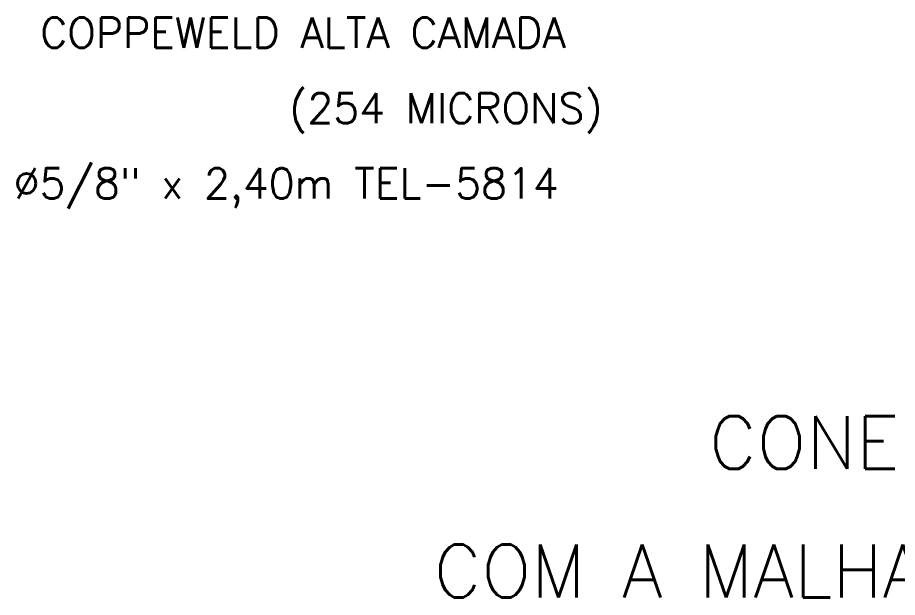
# Model space of a CAD drawing. Header units: millimetres. Extents: x -5251.1 to -5237, y -4718 to -4706.2.
# Drawn here: x -5249.57 to -5243.74, y -4717.96 to -4714.12 of the extents above; entities that cross this region are included whole.
import ezdxf
from ezdxf.enums import TextEntityAlignment as Align

# ---------------------------------------------------------------- set-up
doc = ezdxf.new("R2010")
doc.units = ezdxf.units.MM
doc.header["$LTSCALE"] = 10
doc.layers.add('Termotécnica', color=7, linetype='Continuous')
doc.styles.add('r140', font='romans.shx')
doc.styles.add('r80', font='romans.shx')

msp = doc.modelspace()

# ---------------------------------------------------------------- texts
at = {"layer": 'Termotécnica', "color": 2, "style": 'r80'}
for s, p in [('COPPEWELD ALTA CAMADA ', (-5249.4181, -4714.2201)), ('(254 MICRONS)', (-5247.769, -4714.7202)), ('%%C5/8" x 2,40m TEL-5814', (-5249.5936, -4715.2189))]:
    msp.add_text(s, height=0.2, dxfattribs=at).set_placement(p, align=Align.MIDDLE_LEFT)
at = {"layer": 'Termotécnica', "color": 5, "style": 'r140'}
for s, p in [(' CONEXÃO DA TELA ', (-5242.8529, -4717.2156)), ('COM A MALHA DE ATERRAMENTO', (-5243.032, -4718.0669))]:
    msp.add_text(s, height=0.35, dxfattribs=at).set_placement(p, align=Align.BOTTOM_CENTER)

doc.saveas('drawing.dxf')
